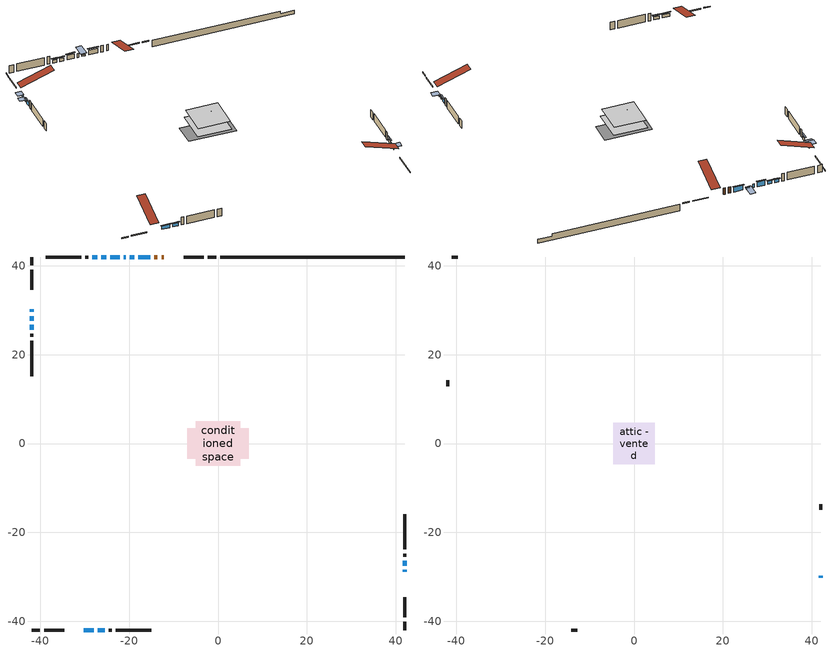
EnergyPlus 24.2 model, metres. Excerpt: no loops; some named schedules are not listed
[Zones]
conditioned space
 floor adiabatic (AdiabaticFloorConstruction): -4.96,-4.96 -4.96,4.96 4.96,4.96 4.96,-4.96 z1.06
 floor foundation (Slab1 construction): -6.93,-3.43 -6.93,3.43 6.93,3.43 6.93,-3.43 z-0.95
 wall outside (RimJoist1 construction): -0.4,41.98 -2.29,41.98 / -41.98,-41.98 -40.09,-41.98 / -41.98,41.98 -41.98,40.09 / 41.98,-41.98 41.98,-40.09 z1.06:1.36
 wall outside (RimJoist2 construction): -3.22,41.98 -7.76,41.98 / -39.16,-41.98 -34.62,-41.98 / -41.98,39.16 -41.98,34.62 / 41.98,-39.16 41.98,-34.62 z1.06:1.36
 wall outside (AdiabaticWallConstruction 1): -12.16,41.98 -12.7,41.98 / -13.62,41.98 -14.34,41.98 z1.06:3.09
 wall outside (AdiabaticWallConstruction): -41.98,30.22 -41.98,29.61 z1.06:1.98; -15.27,41.98 -17.91,41.98 z1.06:2.64; 41.98,-28.84 41.98,-28.41 / -20.78,41.98 -21.21,41.98 z1.06:2.28; -41.98,28.68 -41.98,27.67 / -18.84,41.98 -19.86,41.98 z1.06:1.57; -22.14,41.98 -24.22,41.98 z1.06:2.58; -41.98,26.74 -41.98,25.62 / -30.22,-41.98 -27.98,-41.98 / -27.06,-41.98 -25.53,-41.98 / 41.98,-27.48 41.98,-26.36 / -25.15,41.98 -26.27,41.98 / -27.2,41.98 -28.32,41.98 z1.06:2.08
 wall outside (Wall1 construction): -29.24,41.98 -29.9,41.98 / -24.6,-41.98 -23.94,-41.98 / -41.98,24.69 -41.98,24.03 / 41.98,-25.44 41.98,-24.78 z1.06:3.5
 wall outside (Wall2 construction): -30.83,41.98 -38.79,41.98 / -23.01,-41.98 -15.06,-41.98 / -41.98,23.1 -41.98,15.14 / 41.98,-23.85 41.98,-15.89 z1.06:3.5
 wall foundation (FoundationWall1 construction): 0.53,41.98,-0.95 0.53,41.98,1.06 37.83,41.98,1.06 37.83,41.98,0.21 41.98,41.98,0.21 41.98,41.98,-0.95
 window (WindowConstruction 8): -41.98,30.22 -41.98,29.61 z1.06:1.97
 window (WindowConstruction 7): -15.27,41.98 -17.91,41.98 z1.06:2.64
 window (WindowConstruction 9): 41.98,-28.84 41.98,-28.41 z1.06:2.28
 window (WindowConstruction 10): -41.98,28.68 -41.98,27.67 z1.06:1.57
 window (WindowConstruction 11): -18.84,41.98 -19.86,41.98 z1.06:1.57
 window (WindowConstruction 12): -20.79,41.98 -21.21,41.98 z1.06:2.28
 window (WindowConstruction): -22.14,41.98 -24.22,41.98 z1.06:2.58
 window (WindowConstruction 1): -41.98,26.74 -41.98,25.62 z1.06:2.07
 window (WindowConstruction 2): -30.22,-41.98 -27.98,-41.98 z1.06:2.07
 window (WindowConstruction 3): -27.06,-41.98 -25.53,-41.98 z1.06:2.07
 window (WindowConstruction 4): 41.98,-27.48 41.98,-26.36 z1.06:2.07
 window (WindowConstruction 5): -25.15,41.98 -26.27,41.98 z1.06:2.07
 window (WindowConstruction 6): -27.2,41.98 -28.32,41.98 z1.06:2.07
 door (Door): -12.16,41.98 -12.7,41.98 z1.06:3.09
 door (Door 1): -13.62,41.98 -14.34,41.98 z1.06:3.09
 ceiling adiabatic (AdiabaticFloorConstruction): 4.96,-4.96 4.96,4.96 -4.96,4.96 -4.96,-4.96 z1.06
attic - vented
 floor to conditioned space (Floor1 construction Reversed): -4.67,-4.67 -4.67,4.67 4.67,4.67 4.67,-4.67 z3.5
 floor to conditioned space (Floor2 construction Reversed): -1.67,-1.67 -1.67,1.67 1.67,1.67 1.67,-1.67 z3.5
 wall outside (AdiabaticWallConstruction): 41.98,-30.22 41.98,-29.76 z1.06:1.52
 wall outside (Wall3 construction): -39.72,41.98 -41.05,41.98 / -14.13,-41.98 -12.8,-41.98 / -41.98,14.22 -41.98,12.89 / 41.98,-14.96 41.98,-13.63 z1.06:3.5
 window (WindowConstruction 13): 41.98,-30.22 41.98,-29.76 z1.06:1.52
 roof outside (Roof1 construction): -11.23,41.98,3.5 -11.23,32.32,6.72 -8.69,32.32,6.72 -8.69,41.98,3.5; -31.15,-41.98,3.5 -31.15,-32.32,6.72 -33.7,-32.32,6.72 -33.7,-41.98,3.5; -41.98,31.15,3.5 -32.32,31.15,6.72 -32.32,33.7,6.72 -41.98,33.7,3.5; 41.98,-31.15,3.5 32.32,-31.15,6.72 32.32,-33.7,6.72 41.98,-33.7,3.5
shading: 41.98,-29.16 41.98,-30.83 44.11,-30.83 44.11,-29.16 z2.13; -41.98,29 -41.98,30.83 -43.81,30.83 -43.81,29 z2.58; -18.21,41.98 -14.97,41.98 -14.97,42.28 -18.21,42.28 z2.93; -41.98,27.37 -41.98,28.98 -43.81,28.98 -43.81,27.37 z1.87; -20.16,41.98 -18.54,41.98 -18.54,45.64 -20.16,45.64 z1.87; -24.52,41.98 -21.84,41.98 -21.84,42.28 -24.52,42.28 z2.88; -41.98,25.01 -41.98,27.35 -42.21,27.35 -42.21,25.01 z2.68; -27.69,-41.98 -30.52,-41.98 -30.52,-42.28 -27.69,-42.28 z2.37; -25.23,-41.98 -27.35,-41.98 -27.35,-42.28 -25.23,-42.28 z2.37; 41.98,-25.75 41.98,-28.09 42.21,-28.09 42.21,-25.75 z2.68; -26.57,41.98 -24.85,41.98 -24.85,42.28 -26.57,42.28 z2.37; -28.61,41.98 -26.9,41.98 -26.9,42.28 -28.61,42.28 z2.37
[Building]
Building 1: Terrain=Suburbs
[Site:Location]
Halifax Intl AP_NS: Latitude {deg}=44.88; Longitude {deg}=-63.51; Time Zone {hr}=-4; Elevation {m}=145; Keep Site Location Information=Yes
[Site:GroundTemperature:Shallow]
3.15511, 1.33576, 1.19006, 2.05344, 5.51939, 8.9692, 11.96, 13.8546, 14.0156, 12.4746, 9.56009, 6.2161
[Site:WaterMainsTemperature]
Calculation Method=Schedule; Temperature Schedule=mains temperature schedule
[Material] Roughness=Rough; Thermal Absorptance=0.9
Name | Thickness {m} | Conductivity {W/m-K} | Density {kg/m3} | Specific Heat {J/kg-K} | Solar Absorptance | Visible Absorptance
asphalt or fiberglass shingles | 0.00635 | 0.162714 | 1121.4 | 1465.45 | 0.4 | 0.4
ceiling loosefill ins | 0.0846667 | 0.0480833 | 16.02 | 1046.75 | 0.7 | 0.7
ceiling loosefill ins 1 | 0.169333 | 0.0480833 | 16.02 | 1046.75 | 0.7 | 0.7
ceiling stud and cavity | 0.1397 | 1.16667 | 65.682 | 1177.47 | 0.7 | 0.7
ceiling stud and cavity 1 | 0.1397 | 0.450772 | 65.682 | 1177.47 | 0.7 | 0.7
concrete 4.0 in. | 0.1016 | 1.803125 | 2242.8 | 837.4 | 0.7 | 0.7
concrete 8.0 in. | 0.2032 | 1.803125 | 2242.8 | 837.4 | 0.7 | 0.7
door material | 0.04445 | 0.053851 | 512.64 | 1214.23 | 0.7 | 0.7
door material 1 | 0.04445 | 0.20624 | 512.64 | 1214.23 | 0.7 | 0.7
exterior vertical ins | 0.00251973 | 0.029427 | 32.04 | 1214.23 | 0.7 | 0.7
floor covering | 0.0127 | 0.0433444 | 54.468 | 1339.84 | 0.6 | 0.6
floor rigid ins; wall rigid ins 1 | 0.512978 | 0.029427 | 32.04 | 1214.23 | 0.7 | 0.7
floor stud and cavity | 0.1397 | 1.75129 | 37.0049 | 1207.88 | 0.7 | 0.7
furniture material conditioned space 1 | 0.1524 | 0.115458 | 640.8 | 1214.23 | 0.6 | 0.6
gypsum board | 0.0127 | 0.160291 | 801 | 837.4 | 0.6 | 0.6
gypsum board 1 | 0.0127 | 0.160291 | 801 | 837.4 | 0.7 | 0.7
osb sheathing 0.5 in. | 0.0127 | 0.115458 | 512.64 | 1214.23 | 0.7 | 0.7
osb sheathing 0.75 in. | 0.01905 | 0.115458 | 512.64 | 1214.23 | 0.7 | 0.7
osb sheathing 2.0 in. | 0.0508 | 0.115458 | 512.64 | 1214.23 | 0.7 | 0.7
rim joist rigid ins; wall rigid ins | 0.051816 | 0.029427 | 32.04 | 1214.23 | 0.7 | 0.7
rim joist stud and cavity | 0.0508 | 0.0934928 | 125.044 | 1163.47 | 0.6 | 0.6
rim joist stud and cavity 1 | 0.0508 | 0.141021 | 125.044 | 1163.47 | 0.6 | 0.6
wall stud and cavity | 0.1397 | 0.119486 | 139.0536 | 1170.24 | 0.7 | 0.7
wall stud and cavity 1 | 0.1397 | 0.33197 | 139.0536 | 1170.24 | 0.7 | 0.7
wall stud and cavity 2 | 0.0889 | 6.1454 | 50.32683 | 1063.81 | 0.6 | 0.6
wall stud and cavity 3 | 0.0889 | 0.380278 | 52.3479 | 1209.89 | 0.7 | 0.7
wall stud and cavity 4 | 0.0889 | 0.391764 | 83.0341 | 1211.67 | 0.7 | 0.7
wood siding | 0.0254 | 0.102417 | 544.68 | 1172.36 | 0.4 | 0.4
wood siding 1 | 0.00254 | 0.102417 | 544.68 | 1172.36 | 0.4 | 0.4
wood siding 2; wood siding 3; wood siding 4 | 0.0254 | 0.102417 | 544.68 | 1172.36 | 0.7 | 0.7
[WindowMaterial:SimpleGlazingSystem]
Name | U-Factor {W/m2-K} | Solar Heat Gain Coefficient
WindowMaterial | 2.890102 | 0.69
WindowMaterial 1 | 2.77995 | 0.54
WindowMaterial 2 | 2.78449 | 0.57
WindowMaterial 3 | 3.2041 | 0.64
WindowMaterial 4 | 2.7913 | 0.7
WindowMaterial 5 | 3.0383 | 0.46
WindowMaterial 6 | 5.29076 | 0.67
WindowMaterial 7 | 4.88251 | 0.59
[Construction]
AdiabaticFloorConstruction: floor stud and cavity, floor rigid ins, osb sheathing 0.75 in., floor covering
AdiabaticWallConstruction: wood siding 3, wall rigid ins 1, wall stud and cavity 3, gypsum board
AdiabaticWallConstruction 1: wood siding 4, wall rigid ins 1, wall stud and cavity 3, gypsum board
Door: door material
Door 1: door material 1
Floor1 construction Reversed: gypsum board, ceiling stud and cavity, ceiling loosefill ins
Floor2 construction Reversed: gypsum board, ceiling stud and cavity 1, ceiling loosefill ins 1
FoundationWall1 construction: concrete 8.0 in., gypsum board 1
furniture construction conditioned space 1: furniture material conditioned space 1
PartitionWallConstruction: gypsum board, wall stud and cavity 4, gypsum board
RimJoist1 construction: wood siding 2, osb sheathing 2.0 in., rim joist stud and cavity
RimJoist2 construction: wood siding 2, rim joist rigid ins, osb sheathing 2.0 in., rim joist stud and cavity 1
Roof1 construction: asphalt or fiberglass shingles
Slab1 construction: concrete 4.0 in.
Wall1 construction: wood siding, osb sheathing 0.5 in., wall stud and cavity, gypsum board
Wall2 construction: wood siding, wall rigid ins, osb sheathing 0.5 in., wall stud and cavity 1, gypsum board
Wall3 construction: wood siding 1, wall stud and cavity 2
WindowConstruction: WindowMaterial
WindowConstruction 1; WindowConstruction 2; WindowConstruction 4; WindowConstruction 5: WindowMaterial 1
WindowConstruction 10; WindowConstruction 11; WindowConstruction 12; WindowConstruction 9: WindowMaterial 6
WindowConstruction 13: WindowMaterial 7
WindowConstruction 3: WindowMaterial 2
WindowConstruction 6: WindowMaterial 3
WindowConstruction 7: WindowMaterial 4
WindowConstruction 8: WindowMaterial 5
[Zone] Multiplier=1; Part of Total Floor Area=Yes
Name | Volume {m3}
attic - vented | 51.3586
conditioned space | 446.3
[Space]
Name | Zone | Volume {m3}
attic - vented 1 | attic - vented | 51.3586
conditioned space 1 | conditioned space | 446.3
[ZoneInfiltration:EffectiveLeakageArea]
infil attic - vented 1: Zone or Space=attic - vented 1; Schedule=Always On Discrete; Effective Air Leakage Area {cm2}=3520.84; Stack Coefficient=0.000393581; Wind Coefficient=1.34041e-05
[ZoneMixing]
whole house fan mix: Zone or Space=attic - vented; Schedule=Always On Continuous; Design Flow Rate Calculation Method=Flow/Zone; Design Flow Rate {m3/s}=0; Source Zone or Space=conditioned space
[SurfaceProperty:ExposedFoundationPerimeter]
Slab1: Exposed Perimeter Calculation Method=TotalExposedPerimeter; Total Exposed Perimeter {m}=41.453
[InternalMass] Zone or ZoneList=conditioned space; Space or SpaceList=conditioned space 1
Name | Construction | Surface Area {m2}
furniture mass conditioned space 1 | furniture construction conditioned space 1 | 77.3639
partition wall mass | PartitionWallConstruction | 193.41
[Lights]
interior lighting: Zone or ZoneList or Space or SpaceList=conditioned space 1; Schedule=interior lighting schedule; Design Level Calculation Method=LightingLevel; Lighting Level {W}=343.2; Return Air Fraction=0; Fraction Radiant=0.6; Fraction Visible=0.2; Fraction Replaceable=1
[People]
occupants: Zone or ZoneList or Space or SpaceList=conditioned space 1; Number of People Schedule=occupants schedule; Number of People Calculation Method=People; Number of People=3; Fraction Radiant=0.314171; Sensible Heat Fraction=0.56303; Activity Level Schedule=occupants activity schedule; Carbon Dioxide Generation Rate {m3/s-W}=0; Enable ASHRAE 55 Comfort Warnings=No; Mean Radiant Temperature Calculation Type=EnclosureAveraged
[ElectricEquipment] Zone or ZoneList or Space or SpaceList=conditioned space 1; Design Level Calculation Method=EquipmentLevel
Name | Schedule | Design Level {W} | Fraction Latent | Fraction Radiant | Fraction Lost
clothes dryer | clothes dryer schedule | 140.772 | 0.015 | 0.081 | 0.85
clothes washer | clothes washer schedule | 32.1985 | 0.03 | 0.162 | 0.7
cooking range | cooking range schedule | 215.147 | 0.08 | 0.432 | 0.2
dishwasher | dishwasher schedule | 66.8632 | 0.3 | 0.18 | 0.4
fridge | fridge schedule | 72.9452 | 0 | 0.6 | 0
mech vent house fan | mech vent house fan schedule | 0 | 0 | 0 | 1
mech vent house fan cfis | mech vent house fan cfis schedule | 0 | 0 | 0 | 0
misc plug loads | misc plug loads schedule | 494.7 | 0.045 | 0.513 | 0.1
whole house fan | Always On Discrete | 0 | 0 | 0 | 1
[OtherEquipment] Zone or ZoneList or Space or SpaceList=conditioned space 1; Design Level Calculation Method=EquipmentLevel
Name | Fuel Type | Schedule | Design Level {W} | Fraction Latent | Fraction Radiant | Fraction Lost
clothes dryer 1 | Electricity | clothes dryer schedule | 0 | 0.015 | 0.081 | 0.85
cooking range 1 | Electricity | cooking range schedule | 0 | 0.08 | 0.432 | 0.2
general water use latent | None | general water use schedule | 62.594 | 1 | 0 | 0
general water use sensible | None | general water use schedule | -61.6891 | 0 | 0.6 | 0
mech vent house fan latent load | None | Always On Discrete | 0 | 1 | 0 | 0
mech vent house fan sensible load | None | Always On Discrete | 0 | 0 | 0 | 0
water heater energy adjustment1 | Electricity | Always On Discrete | 0.01 | 0 | 0 | 1
[ZoneInfiltration:DesignFlowRate] Zone or ZoneList or Space or SpaceList=conditioned space 1; Schedule=Always On Discrete; Design Flow Rate Calculation Method=Flow/Zone; Design Flow Rate {m3/s}=0
infil flow; natural vent flow; whole house fan flow
[Foundation:Kiva]
Foundation Kiva 1: Initial Indoor Air Temperature {C}=18; Wall Height Above Grade {m}=1.06; Wall Depth Below Slab {m}=0.2032; Custom Block Material Name 1=exterior vertical ins; Custom Block Depth 1 {m}=2.01; Custom Block X Position 1 {m}=0.2159; Custom Block Z Position 1 {m}=0
[Foundation:Kiva:Settings]
Soil Conductivity {W/m-K}=0.849921; Soil Density {kg/m3}=1842.3; Soil Specific Heat {J/kg-K}=418.7; Ground Solar Absorptivity=0.9; Ground Thermal Absorptivity=0.9; Ground Surface Roughness {m}=0.03; Far-Field Width {m}=40; Deep-Ground Boundary Condition=ZeroFlux; Deep-Ground Depth {m}=40; Minimum Cell Dimension {m}=0.2; Maximum Cell Growth Coefficient=3; Simulation Timestep=Timestep
[Exterior:Lights]
exterior lighting: Schedule=exterior lighting schedule; Design Level {W}=75.6
[Schedule:Constant]
Name | Hourly Value
Always On Continuous; mech vent house fan schedule; mech vent house fan cfis schedule; Always On Discrete | 1
occupants activity schedule | 117.228
fridge schedule | 0
[Schedule:Week:Daily]
interior lighting schedule Week Rule - Jan1-Jan27: interior lighting schedule day, interior lighting schedule day, interior lighting schedule day, interior lighting schedule day, interior lighting schedule day, interior lighting schedule day, interior lighting schedule day, interior lighting schedule default day, interior lighting schedule default day, interior lighting schedule default day, interior lighting schedule default day, interior lighting schedule default day
interior lighting schedule Week Rule - Jan28-Feb3: interior lighting schedule day, interior lighting schedule day, interior lighting schedule day, interior lighting schedule day, interior lighting schedule day 1, interior lighting schedule day 1, interior lighting schedule day 1, interior lighting schedule default day, interior lighting schedule default day, interior lighting schedule default day, interior lighting schedule default day, interior lighting schedule default day
interior lighting schedule Week Rule - Feb4-Feb24: interior lighting schedule day 1, interior lighting schedule day 1, interior lighting schedule day 1, interior lighting schedule day 1, interior lighting schedule day 1, interior lighting schedule day 1, interior lighting schedule day 1, interior lighting schedule default day, interior lighting schedule default day, interior lighting schedule default day, interior lighting schedule default day, interior lighting schedule default day
interior lighting schedule Week Rule - Feb25-Mar3: interior lighting schedule day 1, interior lighting schedule day 1, interior lighting schedule day 1, interior lighting schedule day 1, interior lighting schedule day 2, interior lighting schedule day 2, interior lighting schedule day 2, interior lighting schedule default day, interior lighting schedule default day, interior lighting schedule default day, interior lighting schedule default day, interior lighting schedule default day
interior lighting schedule Week Rule - Mar4-Mar31: interior lighting schedule day 2, interior lighting schedule day 2, interior lighting schedule day 2, interior lighting schedule day 2, interior lighting schedule day 2, interior lighting schedule day 2, interior lighting schedule day 2, interior lighting schedule default day, interior lighting schedule default day, interior lighting schedule default day, interior lighting schedule default day, interior lighting schedule default day
interior lighting schedule Week Rule - Apr1-Apr28: interior lighting schedule day 3, interior lighting schedule day 3, interior lighting schedule day 3, interior lighting schedule day 3, interior lighting schedule day 3, interior lighting schedule day 3, interior lighting schedule day 3, interior lighting schedule default day, interior lighting schedule default day, interior lighting schedule default day, interior lighting schedule default day, interior lighting schedule default day
interior lighting schedule Week Rule - Apr29-May5: interior lighting schedule day 3, interior lighting schedule day 3, interior lighting schedule day 4, interior lighting schedule day 4, interior lighting schedule day 4, interior lighting schedule day 4, interior lighting schedule day 4, interior lighting schedule default day, interior lighting schedule default day, interior lighting schedule default day, interior lighting schedule default day, interior lighting schedule default day
interior lighting schedule Week Rule - May6-May26: interior lighting schedule day 4, interior lighting schedule day 4, interior lighting schedule day 4, interior lighting schedule day 4, interior lighting schedule day 4, interior lighting schedule day 4, interior lighting schedule day 4, interior lighting schedule default day, interior lighting schedule default day, interior lighting schedule default day, interior lighting schedule default day, interior lighting schedule default day
interior lighting schedule Week Rule - May27-Jun2: interior lighting schedule day 4, interior lighting schedule day 4, interior lighting schedule day 4, interior lighting schedule day 4, interior lighting schedule day 4, interior lighting schedule day 5, interior lighting schedule day 5, interior lighting schedule default day, interior lighting schedule default day, interior lighting schedule default day, interior lighting schedule default day, interior lighting schedule default day
interior lighting schedule Week Rule - Jun3-Jun30: interior lighting schedule day 5, interior lighting schedule day 5, interior lighting schedule day 5, interior lighting schedule day 5, interior lighting schedule day 5, interior lighting schedule day 5, interior lighting schedule day 5, interior lighting schedule default day, interior lighting schedule default day, interior lighting schedule default day, interior lighting schedule default day, interior lighting schedule default day
interior lighting schedule Week Rule - Jul1-Jul28: interior lighting schedule day 6, interior lighting schedule day 6, interior lighting schedule day 6, interior lighting schedule day 6, interior lighting schedule day 6, interior lighting schedule day 6, interior lighting schedule day 6, interior lighting schedule default day, interior lighting schedule default day, interior lighting schedule default day, interior lighting schedule default day, interior lighting schedule default day
interior lighting schedule Week Rule - Jul29-Aug4: interior lighting schedule day 6, interior lighting schedule day 6, interior lighting schedule day 6, interior lighting schedule day 7, interior lighting schedule day 7, interior lighting schedule day 7, interior lighting schedule day 7, interior lighting schedule default day, interior lighting schedule default day, interior lighting schedule default day, interior lighting schedule default day, interior lighting schedule default day
interior lighting schedule Week Rule - Aug5-Aug25: interior lighting schedule day 7, interior lighting schedule day 7, interior lighting schedule day 7, interior lighting schedule day 7, interior lighting schedule day 7, interior lighting schedule day 7, interior lighting schedule day 7, interior lighting schedule default day, interior lighting schedule default day, interior lighting schedule default day, interior lighting schedule default day, interior lighting schedule default day
interior lighting schedule Week Rule - Aug26-Sep1: interior lighting schedule day 7, interior lighting schedule day 7, interior lighting schedule day 7, interior lighting schedule day 7, interior lighting schedule day 7, interior lighting schedule day 7, interior lighting schedule day 8, interior lighting schedule default day, interior lighting schedule default day, interior lighting schedule default day, interior lighting schedule default day, interior lighting schedule default day
interior lighting schedule Week Rule - Sep2-Sep29: interior lighting schedule day 8, interior lighting schedule day 8, interior lighting schedule day 8, interior lighting schedule day 8, interior lighting schedule day 8, interior lighting schedule day 8, interior lighting schedule day 8, interior lighting schedule default day, interior lighting schedule default day, interior lighting schedule default day, interior lighting schedule default day, interior lighting schedule default day
interior lighting schedule Week Rule - Sep30-Oct6: interior lighting schedule day 8, interior lighting schedule day 9, interior lighting schedule day 9, interior lighting schedule day 9, interior lighting schedule day 9, interior lighting schedule day 9, interior lighting schedule day 9, interior lighting schedule default day, interior lighting schedule default day, interior lighting schedule default day, interior lighting schedule default day, interior lighting schedule default day
interior lighting schedule Week Rule - Oct7-Oct27: interior lighting schedule day 9, interior lighting schedule day 9, interior lighting schedule day 9, interior lighting schedule day 9, interior lighting schedule day 9, interior lighting schedule day 9, interior lighting schedule day 9, interior lighting schedule default day, interior lighting schedule default day, interior lighting schedule default day, interior lighting schedule default day, interior lighting schedule default day
interior lighting schedule Week Rule - Oct28-Nov3: interior lighting schedule day 9, interior lighting schedule day 9, interior lighting schedule day 9, interior lighting schedule day 9, interior lighting schedule day 10, interior lighting schedule day 10, interior lighting schedule day 10, interior lighting schedule default day, interior lighting schedule default day, interior lighting schedule default day, interior lighting schedule default day, interior lighting schedule default day
interior lighting schedule Week Rule - Nov4-Nov24: interior lighting schedule day 10, interior lighting schedule day 10, interior lighting schedule day 10, interior lighting schedule day 10, interior lighting schedule day 10, interior lighting schedule day 10, interior lighting schedule day 10, interior lighting schedule default day, interior lighting schedule default day, interior lighting schedule default day, interior lighting schedule default day, interior lighting schedule default day
interior lighting schedule Week Rule - Nov25-Dec1: interior lighting schedule day 10, interior lighting schedule day 10, interior lighting schedule day 10, interior lighting schedule day 10, interior lighting schedule day 10, interior lighting schedule day 10, interior lighting schedule day 11, interior lighting schedule default day, interior lighting schedule default day, interior lighting schedule default day, interior lighting schedule default day, interior lighting schedule default day
interior lighting schedule Week Rule - Dec2-Dec31: interior lighting schedule day 11, interior lighting schedule day 11, interior lighting schedule day 11, interior lighting schedule day 11, interior lighting schedule day 11, interior lighting schedule day 11, interior lighting schedule day 11, interior lighting schedule default day, interior lighting schedule default day, interior lighting schedule default day, interior lighting schedule default day, interior lighting schedule default day
occupants schedule Week Rule - Jan1-Dec31: occupants schedule day, occupants schedule day, occupants schedule day, occupants schedule day, occupants schedule day, occupants schedule day, occupants schedule day, occupants schedule default day, occupants schedule default day, occupants schedule default day, occupants schedule default day, occupants schedule default day
clothes dryer schedule Week Rule - Jan1-Dec31: clothes dryer schedule day, clothes dryer schedule day, clothes dryer schedule day, clothes dryer schedule day, clothes dryer schedule day, clothes dryer schedule day, clothes dryer schedule day, clothes dryer schedule default day, clothes dryer schedule default day, clothes dryer schedule default day, clothes dryer schedule default day, clothes dryer schedule default day
clothes washer schedule Week Rule - Jan1-Dec31: clothes washer schedule day, clothes washer schedule day, clothes washer schedule day, clothes washer schedule day, clothes washer schedule day, clothes washer schedule day, clothes washer schedule day, clothes washer schedule default day, clothes washer schedule default day, clothes washer schedule default day, clothes washer schedule default day, clothes washer schedule default day
cooking range schedule Week Rule - Jan1-Dec31: cooking range schedule day, cooking range schedule day, cooking range schedule day, cooking range schedule day, cooking range schedule day, cooking range schedule day, cooking range schedule day, cooking range schedule default day, cooking range schedule default day, cooking range schedule default day, cooking range schedule default day, cooking range schedule default day
dishwasher schedule Week Rule - Jan1-Dec31: dishwasher schedule day, dishwasher schedule day, dishwasher schedule day, dishwasher schedule day, dishwasher schedule day, dishwasher schedule day, dishwasher schedule day, dishwasher schedule default day, dishwasher schedule default day, dishwasher schedule default day, dishwasher schedule default day, dishwasher schedule default day
misc plug loads schedule Week Rule - Jan1-Dec31: misc plug loads schedule day, misc plug loads schedule day, misc plug loads schedule day, misc plug loads schedule day, misc plug loads schedule day, misc plug loads schedule day, misc plug loads schedule day, misc plug loads schedule default day, misc plug loads schedule default day, misc plug loads schedule default day, misc plug loads schedule default day, misc plug loads schedule default day
general water use schedule Week Rule - Jan1-Dec31: general water use schedule day, general water use schedule day, general water use schedule day, general water use schedule day, general water use schedule day, general water use schedule day, general water use schedule day, general water use schedule default day, general water use schedule default day, general water use schedule default day, general water use schedule default day, general water use schedule default day
exterior lighting schedule Week Rule - Jan1-Jan27: exterior lighting schedule day, exterior lighting schedule day, exterior lighting schedule day, exterior lighting schedule day, exterior lighting schedule day, exterior lighting schedule day, exterior lighting schedule day, exterior lighting schedule default day, exterior lighting schedule default day, exterior lighting schedule default day, exterior lighting schedule default day, exterior lighting schedule default day
exterior lighting schedule Week Rule - Jan28-Feb3: exterior lighting schedule day, exterior lighting schedule day, exterior lighting schedule day, exterior lighting schedule day, exterior lighting schedule day 1, exterior lighting schedule day 1, exterior lighting schedule day 1, exterior lighting schedule default day, exterior lighting schedule default day, exterior lighting schedule default day, exterior lighting schedule default day, exterior lighting schedule default day
exterior lighting schedule Week Rule - Feb4-Feb24: exterior lighting schedule day 1, exterior lighting schedule day 1, exterior lighting schedule day 1, exterior lighting schedule day 1, exterior lighting schedule day 1, exterior lighting schedule day 1, exterior lighting schedule day 1, exterior lighting schedule default day, exterior lighting schedule default day, exterior lighting schedule default day, exterior lighting schedule default day, exterior lighting schedule default day
exterior lighting schedule Week Rule - Feb25-Mar3: exterior lighting schedule day 1, exterior lighting schedule day 1, exterior lighting schedule day 1, exterior lighting schedule day 1, exterior lighting schedule day 2, exterior lighting schedule day 2, exterior lighting schedule day 2, exterior lighting schedule default day, exterior lighting schedule default day, exterior lighting schedule default day, exterior lighting schedule default day, exterior lighting schedule default day
exterior lighting schedule Week Rule - Mar4-Mar31: exterior lighting schedule day 2, exterior lighting schedule day 2, exterior lighting schedule day 2, exterior lighting schedule day 2, exterior lighting schedule day 2, exterior lighting schedule day 2, exterior lighting schedule day 2, exterior lighting schedule default day, exterior lighting schedule default day, exterior lighting schedule default day, exterior lighting schedule default day, exterior lighting schedule default day
exterior lighting schedule Week Rule - Apr1-Apr28: exterior lighting schedule day 3, exterior lighting schedule day 3, exterior lighting schedule day 3, exterior lighting schedule day 3, exterior lighting schedule day 3, exterior lighting schedule day 3, exterior lighting schedule day 3, exterior lighting schedule default day, exterior lighting schedule default day, exterior lighting schedule default day, exterior lighting schedule default day, exterior lighting schedule default day
exterior lighting schedule Week Rule - Apr29-May5: exterior lighting schedule day 3, exterior lighting schedule day 3, exterior lighting schedule day 4, exterior lighting schedule day 4, exterior lighting schedule day 4, exterior lighting schedule day 4, exterior lighting schedule day 4, exterior lighting schedule default day, exterior lighting schedule default day, exterior lighting schedule default day, exterior lighting schedule default day, exterior lighting schedule default day
exterior lighting schedule Week Rule - May6-May26: exterior lighting schedule day 4, exterior lighting schedule day 4, exterior lighting schedule day 4, exterior lighting schedule day 4, exterior lighting schedule day 4, exterior lighting schedule day 4, exterior lighting schedule day 4, exterior lighting schedule default day, exterior lighting schedule default day, exterior lighting schedule default day, exterior lighting schedule default day, exterior lighting schedule default day
exterior lighting schedule Week Rule - May27-Jun2: exterior lighting schedule day 4, exterior lighting schedule day 4, exterior lighting schedule day 4, exterior lighting schedule day 4, exterior lighting schedule day 4, exterior lighting schedule day 5, exterior lighting schedule day 5, exterior lighting schedule default day, exterior lighting schedule default day, exterior lighting schedule default day, exterior lighting schedule default day, exterior lighting schedule default day
exterior lighting schedule Week Rule - Jun3-Jun30: exterior lighting schedule day 5, exterior lighting schedule day 5, exterior lighting schedule day 5, exterior lighting schedule day 5, exterior lighting schedule day 5, exterior lighting schedule day 5, exterior lighting schedule day 5, exterior lighting schedule default day, exterior lighting schedule default day, exterior lighting schedule default day, exterior lighting schedule default day, exterior lighting schedule default day
exterior lighting schedule Week Rule - Jul1-Jul28: exterior lighting schedule day 6, exterior lighting schedule day 6, exterior lighting schedule day 6, exterior lighting schedule day 6, exterior lighting schedule day 6, exterior lighting schedule day 6, exterior lighting schedule day 6, exterior lighting schedule default day, exterior lighting schedule default day, exterior lighting schedule default day, exterior lighting schedule default day, exterior lighting schedule default day
exterior lighting schedule Week Rule - Jul29-Aug4: exterior lighting schedule day 6, exterior lighting schedule day 6, exterior lighting schedule day 6, exterior lighting schedule day 7, exterior lighting schedule day 7, exterior lighting schedule day 7, exterior lighting schedule day 7, exterior lighting schedule default day, exterior lighting schedule default day, exterior lighting schedule default day, exterior lighting schedule default day, exterior lighting schedule default day
exterior lighting schedule Week Rule - Aug5-Aug25: exterior lighting schedule day 7, exterior lighting schedule day 7, exterior lighting schedule day 7, exterior lighting schedule day 7, exterior lighting schedule day 7, exterior lighting schedule day 7, exterior lighting schedule day 7, exterior lighting schedule default day, exterior lighting schedule default day, exterior lighting schedule default day, exterior lighting schedule default day, exterior lighting schedule default day
exterior lighting schedule Week Rule - Aug26-Sep1: exterior lighting schedule day 7, exterior lighting schedule day 7, exterior lighting schedule day 7, exterior lighting schedule day 7, exterior lighting schedule day 7, exterior lighting schedule day 7, exterior lighting schedule day 8, exterior lighting schedule default day, exterior lighting schedule default day, exterior lighting schedule default day, exterior lighting schedule default day, exterior lighting schedule default day
exterior lighting schedule Week Rule - Sep2-Sep29: exterior lighting schedule day 8, exterior lighting schedule day 8, exterior lighting schedule day 8, exterior lighting schedule day 8, exterior lighting schedule day 8, exterior lighting schedule day 8, exterior lighting schedule day 8, exterior lighting schedule default day, exterior lighting schedule default day, exterior lighting schedule default day, exterior lighting schedule default day, exterior lighting schedule default day
exterior lighting schedule Week Rule - Sep30-Oct6: exterior lighting schedule day 8, exterior lighting schedule day 9, exterior lighting schedule day 9, exterior lighting schedule day 9, exterior lighting schedule day 9, exterior lighting schedule day 9, exterior lighting schedule day 9, exterior lighting schedule default day, exterior lighting schedule default day, exterior lighting schedule default day, exterior lighting schedule default day, exterior lighting schedule default day
exterior lighting schedule Week Rule - Oct7-Oct27: exterior lighting schedule day 9, exterior lighting schedule day 9, exterior lighting schedule day 9, exterior lighting schedule day 9, exterior lighting schedule day 9, exterior lighting schedule day 9, exterior lighting schedule day 9, exterior lighting schedule default day, exterior lighting schedule default day, exterior lighting schedule default day, exterior lighting schedule default day, exterior lighting schedule default day
[Schedule:Year]
interior lighting schedule: interior lighting schedule Week Rule - Jan1-Jan27, 1, 1, 1, 27, interior lighting schedule Week Rule - Jan28-Feb3, 1, 28, 2, 3, interior lighting schedule Week Rule - Feb4-Feb24, 2, 4, 2, 24, interior lighting schedule Week Rule - Feb25-Mar3, 2, 25, 3, 3, interior lighting schedule Week Rule - Mar4-Mar31, 3, 4, 3, 31, interior lighting schedule Week Rule - Apr1-Apr28, 4, 1, 4, 28, interior lighting schedule Week Rule - Apr29-May5, 4, 29, 5, 5, interior lighting schedule Week Rule - May6-May26, 5, 6, 5, 26, interior lighting schedule Week Rule - May27-Jun2, 5, 27, 6, 2, interior lighting schedule Week Rule - Jun3-Jun30, 6, 3, 6, 30, interior lighting schedule Week Rule - Jul1-Jul28, 7, 1, 7, 28, interior lighting schedule Week Rule - Jul29-Aug4, 7, 29, 8, 4, interior lighting schedule Week Rule - Aug5-Aug25, 8, 5, 8, 25, interior lighting schedule Week Rule - Aug26-Sep1, 8, 26, 9, 1, interior lighting schedule Week Rule - Sep2-Sep29, 9, 2, 9, 29, interior lighting schedule Week Rule - Sep30-Oct6, 9, 30, 10, 6, interior lighting schedule Week Rule - Oct7-Oct27, 10, 7, 10, 27, interior lighting schedule Week Rule - Oct28-Nov3, 10, 28, 11, 3, interior lighting schedule Week Rule - Nov4-Nov24, 11, 4, 11, 24, interior lighting schedule Week Rule - Nov25-Dec1, 11, 25, 12, 1, interior lighting schedule Week Rule - Dec2-Dec31, 12, 2, 12, 31
occupants schedule: occupants schedule Week Rule - Jan1-Dec31, 1, 1, 12, 31
clothes dryer schedule: clothes dryer schedule Week Rule - Jan1-Dec31, 1, 1, 12, 31
clothes washer schedule: clothes washer schedule Week Rule - Jan1-Dec31, 1, 1, 12, 31
cooking range schedule: cooking range schedule Week Rule - Jan1-Dec31, 1, 1, 12, 31
dishwasher schedule: dishwasher schedule Week Rule - Jan1-Dec31, 1, 1, 12, 31
misc plug loads schedule: misc plug loads schedule Week Rule - Jan1-Dec31, 1, 1, 12, 31
general water use schedule: general water use schedule Week Rule - Jan1-Dec31, 1, 1, 12, 31
exterior lighting schedule: exterior lighting schedule Week Rule - Jan1-Jan27, 1, 1, 1, 27, exterior lighting schedule Week Rule - Jan28-Feb3, 1, 28, 2, 3, exterior lighting schedule Week Rule - Feb4-Feb24, 2, 4, 2, 24, exterior lighting schedule Week Rule - Feb25-Mar3, 2, 25, 3, 3, exterior lighting schedule Week Rule - Mar4-Mar31, 3, 4, 3, 31, exterior lighting schedule Week Rule - Apr1-Apr28, 4, 1, 4, 28, exterior lighting schedule Week Rule - Apr29-May5, 4, 29, 5, 5, exterior lighting schedule Week Rule - May6-May26, 5, 6, 5, 26, exterior lighting schedule Week Rule - May27-Jun2, 5, 27, 6, 2, exterior lighting schedule Week Rule - Jun3-Jun30, 6, 3, 6, 30, exterior lighting schedule Week Rule - Jul1-Jul28, 7, 1, 7, 28, exterior lighting schedule Week Rule - Jul29-Aug4, 7, 29, 8, 4, exterior lighting schedule Week Rule - Aug5-Aug25, 8, 5, 8, 25, exterior lighting schedule Week Rule - Aug26-Sep1, 8, 26, 9, 1, exterior lighting schedule Week Rule - Sep2-Sep29, 9, 2, 9, 29, exterior lighting schedule Week Rule - Sep30-Oct6, 9, 30, 10, 6, exterior lighting schedule Week Rule - Oct7-Oct27, 10, 7, 10, 27, exterior lighting schedule Week Rule - Oct28-Nov3, 10, 28, 11, 3, exterior lighting schedule Week Rule - Nov4-Nov24, 11, 4, 11, 24, exterior lighting schedule Week Rule - Nov25-Dec1, 11, 25, 12, 1, exterior lighting schedule Week Rule - Dec2-Dec31, 12, 2, 12, 31
[Schedule:Compact]
mains temperature schedule: Through: 01/01, For: AllDays, Until: 24:00, 7.41, Through: 01/02, For: AllDays, Until: 24:00, 7.34833, Through: 01/03, For: AllDays, Until: 24:00, 7.28778, Through: 01/04, For: AllDays, Until: 24:00, 7.22889, Through: 01/05, For: AllDays, Until: 24:00, 7.17056, Through: 01/06, For: AllDays, Until: 24:00, 7.11333, Through: 01/07, For: AllDays, Until: 24:00, 7.05722, Through: 01/08, For: AllDays, Until: 24:00, 7.00167, Through: 01/09, For: AllDays, Until: 24:00, 6.94778, Through: 01/10, For: AllDays, Until: 24:00, 6.895, Through: 01/11, For: AllDays, Until: 24:00, 6.84333, Through: 01/12, For: AllDays, Until: 24:00, 6.79278, Through: 01/13, For: AllDays, Until: 24:00, 6.74389, Through: 01/14, For: AllDays, Until: 24:00, 6.69556, Through: 01/15, For: AllDays, Until: 24:00, 6.64889, Through: 01/16, For: AllDays, Until: 24:00, 6.60278, Through: 01/17, For: AllDays, Until: 24:00, 6.55833, Through: 01/18, For: AllDays, Until: 24:00, 6.515, Through: 01/19, For: AllDays, Until: 24:00, 6.47333, Through: 01/20, For: AllDays, Until: 24:00, 6.43278, Through: 01/21, For: AllDays, Until: 24:00, 6.39333, Through: 01/22, For: AllDays, Until: 24:00, 6.355, Through: 01/23, For: AllDays, Until: 24:00, 6.31833, Through: 01/24, For: AllDays, Until: 24:00, 6.28278, Through: 01/25, For: AllDays, Until: 24:00, 6.24889, Through: 01/26, For: AllDays, Until: 24:00, 6.21611, Through: 01/27, For: AllDays, Until: 24:00, 6.18444, Through: 01/28, For: AllDays, Until: 24:00, 6.15444, Through: 01/29, For: AllDays, Until: 24:00, 6.12556, Through: 01/30, For: AllDays, Until: 24:00, 6.09833, Through: 01/31, For: AllDays, Until: 24:00, 6.07222, Through: 02/01, For: AllDays, Until: 24:00, 6.04778, Through: 02/02, For: AllDays, Until: 24:00, 6.02444, Through: 02/03, For: AllDays, Until: 24:00, 6.00278, Through: 02/04, For: AllDays, Until: 24:00, 5.98222, Through: 02/05, For: AllDays, Until: 24:00, 5.96333, Through: 02/06, For: AllDays, Until: 24:00, 5.94556, Through: 02/07, For: AllDays, Until: 24:00, 5.92944, Through: 02/08, For: AllDays, Until: 24:00, 5.915, Through: 02/09, For: AllDays, Until: 24:00, 5.90167, Through: 02/10, For: AllDays, Until: 24:00, 5.89, Through: 02/11, For: AllDays, Until: 24:00, 5.87944, Through: 02/12, For: AllDays, Until: 24:00, 5.87056, Through: 02/13, For: AllDays, Until: 24:00, 5.86333, Through: 02/14, For: AllDays, Until: 24:00, 5.85722, Through: 02/15, For: AllDays, Until: 24:00, 5.85278, Through: 02/16, For: AllDays, Until: 24:00, 5.84944, Through: 02/17, For: AllDays, Until: 24:00, 5.84833, Through: 02/18, For: AllDays, Until: 24:00, 5.84778, Through: 02/19, For: AllDays, Until: 24:00, 5.84944, Through: 02/20, For: AllDays, Until: 24:00, 5.85167, Through: 02/21, For: AllDays, Until: 24:00, 5.85611, Through: 02/22, For: AllDays, Until: 24:00, 5.86167, Through: 02/23, For: AllDays, Until: 24:00, 5.86889, Through: 02/24, For: AllDays, Until: 24:00, 5.87722, Through: 02/25, For: AllDays, Until: 24:00, 5.88722, Through: 02/26, For: AllDays, Until: 24:00, 5.89889, Through: 02/27, For: AllDays, Until: 24:00, 5.91167, Through: 02/28, For: AllDays, Until: 24:00, 5.92611, Through: 03/01, For: AllDays, Until: 24:00, 5.94222, Through: 03/02, For: AllDays, Until: 24:00, 5.95944, Through: 03/03, For: AllDays, Until: 24:00, 5.97778, Through: 03/04, For: AllDays, Until: 24:00, 5.99778, Through: 03/05, For: AllDays, Until: 24:00, 6.01944, Through: 03/06, For: AllDays, Until: 24:00, 6.04222, Through: 03/07, For: AllDays, Until: 24:00, 6.06667, Through: 03/08, For: AllDays, Until: 24:00, 6.09222, Through: 03/09, For: AllDays, Until: 24:00, 6.11944, Through: 03/10, For: AllDays, Until: 24:00, 6.14778, Through: 03/11, For: AllDays, Until: 24:00, 6.17722, Through: 03/12, For: AllDays, Until: 24:00, 6.20833, Through: 03/13, For: AllDays, Until: 24:00, 6.24111, Through: 03/14, For: AllDays, Until: 24:00, 6.275, Through: 03/15, For: AllDays, Until: 24:00, 6.31, Through: 03/16, For: AllDays, Until: 24:00, 6.34667, Through: 03/17, For: AllDays, Until: 24:00, 6.38444, Through: 03/18, For: AllDays, Until: 24:00, 6.42333, Through: 03/19, For: AllDays, Until: 24:00, 6.46389, Through: 03/20, For: AllDays, Until: 24:00, 6.50556, Through: 03/21, For: AllDays, Until: 24:00, 6.54833, Through: 03/22, For: AllDays, Until: 24:00, 6.59278, Through: 03/23, For: AllDays, Until: 24:00, 6.63833, Through: 03/24, For: AllDays, Until: 24:00, 6.685, Through: 03/25, For: AllDays, Until: 24:00, 6.73278, Through: 03/26, For: AllDays, Until: 24:00, 6.78167, Through: 03/27, For: AllDays, Until: 24:00, 6.83167, Through: 03/28, For: AllDays, Until: 24:00, 6.88333, Through: 03/29, For: AllDays, Until: 24:00, 6.93611, Through: 03/30, For: AllDays, Until: 24:00, 6.98944, Through: 03/31, For: AllDays, Until: 24:00, 7.04444, Through: 04/01, For: AllDays, Until: 24:00, 7.1, Through: 04/02, For: AllDays, Until: 24:00, 7.15722, Through: 04/03, For: AllDays, Until: 24:00, 7.21556, Through: 04/04, For: AllDays, Until: 24:00, 7.27444, Through: 04/05, For: AllDays, Until: 24:00, 7.33444, Through: 04/06, For: AllDays, Until: 24:00, 7.39556, Through: 04/07, For: AllDays, Until: 24:00, 7.45778, Through: 04/08, For: AllDays, Until: 24:00, 7.52111, Through: 04/09, For: AllDays, Until: 24:00, 7.585, Through: 04/10, For: AllDays, Until: 24:00, 7.65, Through: 04/11, For: AllDays, Until: 24:00, 7.71611, Through: 04/12, For: AllDays, Until: 24:00, 7.78333, Through: 04/13, For: AllDays, Until: 24:00, 7.85111, Through: 04/14, For: AllDays, Until: 24:00, 7.91944, Through: 04/15, For: AllDays, Until: 24:00, 7.98889, Through: 04/16, For: AllDays, Until: 24:00, 8.05944, Through: 04/17, For: AllDays, Until: 24:00, 8.13056, Through: 04/18, For: AllDays, Until: 24:00, 8.20222, Through: 04/19, For: AllDays, Until: 24:00, 8.275, Through: 04/20, For: AllDays, Until: 24:00, 8.34833, Through: 04/21, For: AllDays, Until: 24:00, 8.42222, Through: 04/22, For: AllDays, Until: 24:00, 8.49722, Through: 04/23, For: AllDays, Until: 24:00, 8.57278, Through: 04/24, For: AllDays, Until: 24:00, 8.64889, Through: 04/25, For: AllDays, Until: 24:00, 8.72556, Through: 04/26, For: AllDays, Until: 24:00, 8.80278, Through: 04/27, For: AllDays, Until: 24:00, 8.88111, Through: 04/28, For: AllDays, Until: 24:00, 8.95944, Through: 04/29, For: AllDays, Until: 24:00, 9.03833, Through: 04/30, For: AllDays, Until: 24:00, 9.11778, Through: 05/01, For: AllDays, Until: 24:00, 9.19778, Through: 05/02, For: AllDays, Until: 24:00, 9.27833, Through: 05/03, For: AllDays, Until: 24:00, 9.35944, Through: 05/04, For: AllDays, Until: 24:00, 9.44056, Through: 05/05, For: AllDays, Until: 24:00, 9.52278, Through: 05/06, For: AllDays, Until: 24:00, 9.60444, Through: 05/07, For: AllDays, Until: 24:00, 9.68722, Through: 05/08, For: AllDays, Until: 24:00, 9.77, Through: 05/09, For: AllDays, Until: 24:00, 9.85278, Through: 05/10, For: AllDays, Until: 24:00, 9.93611, Through: 05/11, For: AllDays, Until: 24:00, 10.02, Through: 05/12, For: AllDays, Until: 24:00, 10.1039, Through: 05/13, For: AllDays, Until: 24:00, 10.1878, Through: 05/14, For: AllDays, Until: 24:00, 10.2722, Through: 05/15, For: AllDays, Until: 24:00, 10.3561, Through: 05/16, For: AllDays, Until: 24:00, 10.4406, Through: 05/17, For: AllDays, Until: 24:00, 10.5256, Through: 05/18, For: AllDays, Until: 24:00, 10.61, Through: 05/19, For: AllDays, Until: 24:00, 10.6944, Through: 05/20, For: AllDays, Until: 24:00, 10.7794, Through: 05/21, For: AllDays, Until: 24:00, 10.8639, Through: 05/22, For: AllDays, Until: 24:00, 10.9489, Through: 05/23, For: AllDays, Until: 24:00, 11.0333, Through: 05/24, For: AllDays, Until: 24:00, 11.1178, Through: 05/25, For: AllDays, Until: 24:00, 11.2022, Through: 05/26, For: AllDays, Until: 24:00, 11.2867, Through: 05/27, For: AllDays, Until: 24:00, 11.3711, Through: 05/28, For: AllDays, Until: 24:00, 11.455, Through: 05/29, For: AllDays, Until: 24:00, 11.5389, Through: 05/30, For: AllDays, Until: 24:00, 11.6222, Through: 05/31, For: AllDays, Until: 24:00, 11.7056, Through: 06/01, For: AllDays, Until: 24:00, 11.7883, Through: 06/02, For: AllDays, Until: 24:00, 11.8711, Through: 06/03, For: AllDays, Until: 24:00, 11.9539, Through: 06/04, For: AllDays, Until: 24:00, 12.0356, Through: 06/05, For: AllDays, Until: 24:00, 12.1172, Through: 06/06, For: AllDays, Until: 24:00, 12.1989, Through: 06/07, For: AllDays, Until: 24:00, 12.2794, Through: 06/08, For: AllDays, Until: 24:00, 12.36, Through: 06/09, For: AllDays, Until: 24:00, 12.44, Through: 06/10, For: AllDays, Until: 24:00, 12.5194, Through: 06/11, For: AllDays, Until: 24:00, 12.5983, Through: 06/12, For: AllDays, Until: 24:00, 12.6767, Through: 06/13, For: AllDays, Until: 24:00, 12.7544, Through: 06/14, For: AllDays, Until: 24:00, 12.8317, Through: 06/15, For: AllDays, Until: 24:00, 12.9083, Through: 06/16, For: AllDays, Until: 24:00, 12.9844, Through: 06/17, For: AllDays, Until: 24:00, 13.0594, Through: 06/18, For: AllDays, Until: 24:00, 13.1344, Through: 06/19, For: AllDays, Until: 24:00, 13.2083, Through: 06/20, For: AllDays, Until: 24:00, 13.2811, Through: 06/21, For: AllDays, Until: 24:00, 13.3539, Through: 06/22, For: AllDays, Until: 24:00, 13.4256, Through: 06/23, For: AllDays, Until: 24:00, 13.4967, Through: 06/24, For: AllDays, Until: 24:00, 13.5667, Through: 06/25, For: AllDays, Until: 24:00, 13.6361, Through: 06/26, For: AllDays, Until: 24:00, 13.7044, Through: 06/27, For: AllDays, Until: 24:00, 13.7717, Through: 06/28, For: AllDays, Until: 24:00, 13.8389, Through: 06/29, For: AllDays, Until: 24:00, 13.9044, Through: 06/30, For: AllDays, Until: 24:00, 13.9694, Through: 07/01, For: AllDays, Until: 24:00, 14.0333, Through: 07/02, For: AllDays, Until: 24:00, 14.0961, Through: 07/03, For: AllDays, Until: 24:00, 14.1583, Through: 07/04, For: AllDays, Until: 24:00, 14.2189, Through: 07/05, For: AllDays, Until: 24:00, 14.2789, Through: 07/06, For: AllDays, Until: 24:00, 14.3378, Through: 07/07, For: AllDays, Until: 24:00, 14.3956, Through: 07/08, For: AllDays, Until: 24:00, 14.4522, Through: 07/09, For: AllDays, Until: 24:00, 14.5083, Through: 07/10, For: AllDays, Until: 24:00, 14.5628, Through: 07/11, For: AllDays, Until: 24:00, 14.6161, Through: 07/12, For: AllDays, Until: 24:00, 14.6683, Through: 07/13, For: AllDays, Until: 24:00, 14.7194, Through: 07/14, For: AllDays, Until: 24:00, 14.7694, Through: 07/15, For: AllDays, Until: 24:00, 14.8183, Through: 07/16, For: AllDays, Until: 24:00, 14.8661, Through: 07/17, For: AllDays, Until: 24:00, 14.9122, Through: 07/18, For: AllDays, Until: 24:00, 14.9572, Through: 07/19, For: AllDays, Until: 24:00, 15.0011, Through: 07/20, For: AllDays, Until: 24:00, 15.0439, Through: 07/21, For: AllDays, Until: 24:00, 15.0856, Through: 07/22, For: AllDays, Until: 24:00, 15.1256, Through: 07/23, For: AllDays, Until: 24:00, 15.1644, Through: 07/24, For: AllDays, Until: 24:00, 15.2017, Through: 07/25, For: AllDays, Until: 24:00, 15.2383, Through: 07/26, For: AllDays, Until: 24:00, 15.2728, Through: 07/27, For: AllDays, Until: 24:00, 15.3067, Through: 07/28, For: AllDays, Until: 24:00, 15.3389, Through: 07/29, For: AllDays, Until: 24:00, 15.3694, Through: 07/30, For: AllDays, Until: 24:00, 15.3989, Through: 07/31, For: AllDays, Until: 24:00, 15.4272, Through: 08/01, For: AllDays, Until: 24:00, 15.4539, Through: 08/02, For: AllDays, Until: 24:00, 15.4794, Through: 08/03, For: AllDays, Until: 24:00, 15.5033, Through: 08/04, For: AllDays, Until: 24:00, 15.5261, Through: 08/05, For: AllDays, Until: 24:00, 15.5472, Through: 08/06, For: AllDays, Until: 24:00, 15.5667, Through: 08/07, For: AllDays, Until: 24:00, 15.585, Through: 08/08, For: AllDays, Until: 24:00, 15.6022, Through: 08/09, For: AllDays, Until: 24:00, 15.6172, Through: 08/10, For: AllDays, Until: 24:00, 15.6317, Through: 08/11, For: AllDays, Until: 24:00, 15.6439, Through: 08/12, For: AllDays, Until: 24:00, 15.655, Through: 08/13, For: AllDays, Until: 24:00, 15.665, Through: 08/14, For: AllDays, Until: 24:00, 15.6733, Through: 08/15, For: AllDays, Until: 24:00, 15.68, Through: 08/16, For: AllDays, Until: 24:00, 15.6856, Through: 08/17, For: AllDays, Until: 24:00, 15.6894, Through: 08/18, For: AllDays, Until: 24:00, 15.6917, Through: 08/19, For: AllDays, Until: 24:00, 15.6928, Through: 08/20, For: AllDays, Until: 24:00, 15.6922, Through: 08/21, For: AllDays, Until: 24:00, 15.69, Through: 08/22, For: AllDays, Until: 24:00, 15.6867, Through: 08/23, For: AllDays, Until: 24:00, 15.6822, Through: 08/24, For: AllDays, Until: 24:00, 15.6756, Through: 08/25, For: AllDays, Until: 24:00, 15.6678, Through: 08/26, For: AllDays, Until: 24:00, 15.6589, Through: 08/27, For: AllDays, Until: 24:00, 15.6478, Through: 08/28, For: AllDays, Until: 24:00, 15.6361, Through: 08/29, For: AllDays, Until: 24:00, 15.6222, Through: 08/30, For: AllDays, Until: 24:00, 15.6072, Through: 08/31, For: AllDays, Until: 24:00, 15.5911, Through: 09/01, For: AllDays, Until: 24:00, 15.5733, Through: 09/02, For: AllDays, Until: 24:00, 15.5539, Through: 09/03, For: AllDays, Until: 24:00, 15.5333, Through: 09/04, For: AllDays, Until: 24:00, 15.5111, Through: 09/05, For: AllDays, Until: 24:00, 15.4878, Through: 09/06, For: AllDays, Until: 24:00, 15.4628, Through: 09/07, For: AllDays, Until: 24:00, 15.4367, Through: 09/08, For: AllDays, Until: 24:00, 15.4089, Through: 09/09, For: AllDays, Until: 24:00, 15.38, Through: 09/10, For: AllDays, Until: 24:00, 15.3494, Through: 09/11, For: AllDays, Until: 24:00, 15.3178, Through: 09/12, For: AllDays, Until: 24:00, 15.2844, Through: 09/13, For: AllDays, Until: 24:00, 15.25, Through: 09/14, For: AllDays, Until: 24:00, 15.2144, Through: 09/15, For: AllDays, Until: 24:00, 15.1772, Through: 09/16, For: AllDays, Until: 24:00, 15.1389, Through: 09/17, For: AllDays, Until: 24:00, 15.0989, Through: 09/18, For: AllDays, Until: 24:00, 15.0583, Through: 09/19, For: AllDays, Until: 24:00, 15.0161, Through: 09/20, For: AllDays, Until: 24:00, 14.9722, Through: 09/21, For: AllDays, Until: 24:00, 14.9278, Through: 09/22, For: AllDays, Until: 24:00, 14.8817, Through: 09/23, For: AllDays, Until: 24:00, 14.8344, Through: 09/24, For: AllDays, Until: 24:00, 14.7861, Through: 09/25, For: AllDays, Until: 24:00, 14.7367, Through: 09/26, For: AllDays, Until: 24:00, 14.6861, Through: 09/27, For: AllDays, Until: 24:00, 14.6339, Through: 09/28, For: AllDays, Until: 24:00, 14.5811, Through: 09/29, For: AllDays, Until: 24:00, 14.5267, Through: 09/30, For: AllDays, Until: 24:00, 14.4717, Through: 10/01, For: AllDays, Until: 24:00, 14.415, Through: 10/02, For: AllDays, Until: 24:00, 14.3578, Through: 10/03, For: AllDays, Until: 24:00, 14.2989, Through: 10/04, For: AllDays, Until: 24:00, 14.2394, Through: 10/05, For: AllDays, Until: 24:00, 14.1789, Through: 10/06, For: AllDays, Until: 24:00, 14.1172, Through: 10/07, For: AllDays, Until: 24:00, 14.0544, Through: 10/08, For: AllDays, Until: 24:00, 13.9911, Through: 10/09, For: AllDays, Until: 24:00, 13.9267, Through: 10/10, For: AllDays, Until: 24:00, 13.8611, Through: 10/11, For: AllDays, Until: 24:00, 13.7944, Through: 10/12, For: AllDays, Until: 24:00, 13.7272, Through: 10/13, For: AllDays, Until: 24:00, 13.6594, Through: 10/14, For: AllDays, Until: 24:00, 13.59, Through: 10/15, For: AllDays, Until: 24:00, 13.5206, Through: 10/16, For: AllDays, Until: 24:00, 13.4494, Through: 10/17, For: AllDays, Until: 24:00, 13.3783, Through: 10/18, For: AllDays, Until: 24:00, 13.3061, Through: 10/19, For: AllDays, Until: 24:00, 13.2328, Through: 10/20, For: AllDays, Until: 24:00, 13.1594, Through: 10/21, For: AllDays, Until: 24:00, 13.085, Through: 10/22, For: AllDays, Until: 24:00, 13.01, Through: 10/23, For: AllDays, Until: 24:00, 12.9339, Through: 10/24, For: AllDays, Until: 24:00, 12.8578, Through: 10/25, For: AllDays, Until: 24:00, 12.7806, Through: 10/26, For: AllDays, Until: 24:00, 12.7028, Through: 10/27, For: AllDays, Until: 24:00, 12.625, Through: 10/28, For: AllDays, Until: 24:00, 12.5461, Through: 10/29, For: AllDays, Until: 24:00, 12.4667, Through: 10/30, For: AllDays, Until: 24:00, 12.3872, Through: 10/31, For: AllDays, Until: 24:00, 12.3067, Through: 11/01, For: AllDays, Until: 24:00, 12.2261, Through: 11/02, For: AllDays, Until: 24:00, 12.145, Through: 11/03, For: AllDays, Until: 24:00, 12.0633, Through: 11/04, For: AllDays, Until: 24:00, 11.9817, Through: 11/05, For: AllDays, Until: 24:00, 11.8994, Through: 11/06, For: AllDays, Until: 24:00, 11.8167, Through: 11/07, For: AllDays, Until: 24:00, 11.7339, Through: 11/08, For: AllDays, Until: 24:00, 11.6506, Through: 11/09, For: AllDays, Until: 24:00, 11.5672, Through: 11/10, For: AllDays, Until: 24:00, 11.4833, Through: 11/11, For: AllDays, Until: 24:00, 11.3994, Through: 11/12, For: AllDays, Until: 24:00, 11.315, Through: 11/13, For: AllDays, Until: 24:00, 11.2311, Through: 11/14, For: AllDays, Until: 24:00, 11.1467, Through: 11/15, For: AllDays, Until: 24:00, 11.0622, Through: 11/16, For: AllDays, Until: 24:00, 10.9772, Through: 11/17, For: AllDays, Until: 24:00, 10.8928, Through: 11/18, For: AllDays, Until: 24:00, 10.8083, Through: 11/19, For: AllDays, Until: 24:00, 10.7233, Through: 11/20, For: AllDays, Until: 24:00, 10.6389, Through: 11/21, For: AllDays, Until: 24:00, 10.5539, Through: 11/22, For: AllDays, Until: 24:00, 10.4694, Through: 11/23, For: AllDays, Until: 24:00, 10.385, Through: 11/24, For: AllDays, Until: 24:00, 10.3006, Through: 11/25, For: AllDays, Until: 24:00, 10.2161, Through: 11/26, For: AllDays, Until: 24:00, 10.1322, Through: 11/27, For: AllDays, Until: 24:00, 10.0483, Through: 11/28, For: AllDays, Until: 24:00, 9.96444, Through: 11/29, For: AllDays, Until: 24:00, 9.88111, Through: 11/30, For: AllDays, Until: 24:00, 9.79778, Through: 12/01, For: AllDays, Until: 24:00, 9.715, Through: 12/02, For: AllDays, Until: 24:00, 9.63278, Through: 12/03, For: AllDays, Until: 24:00, 9.55056, Through: 12/04, For: AllDays, Until: 24:00, 9.46833, Through: 12/05, For: AllDays, Until: 24:00, 9.38667, Through: 12/06, For: AllDays, Until: 24:00, 9.30611, Through: 12/07, For: AllDays, Until: 24:00, 9.225, Through: 12/08, For: AllDays, Until: 24:00, 9.145, Through: 12/09, For: AllDays, Until: 24:00, 9.065, Through: 12/10, For: AllDays, Until: 24:00, 8.98611, Through: 12/11, For: AllDays, Until: 24:00, 8.90722, Through: 12/12, For: AllDays, Until: 24:00, 8.82944, Through: 12/13, For: AllDays, Until: 24:00, 8.75167, Through: 12/14, For: AllDays, Until: 24:00, 8.675, Through: 12/15, For: AllDays, Until: 24:00, 8.59833, Through: 12/16, For: AllDays, Until: 24:00, 8.52278, Through: 12/17, For: AllDays, Until: 24:00, 8.44778, Through: 12/18, For: AllDays, Until: 24:00, 8.37333, Through: 12/19, For: AllDays, Until: 24:00, 8.29944, Through: 12/20, For: AllDays, Until: 24:00, 8.22667, Through: 12/21, For: AllDays, Until: 24:00, 8.15444, Through: 12/22, For: AllDays, Until: 24:00, 8.08333, Through: 12/23, For: AllDays, Until: 24:00, 8.01278, Through: 12/24, For: AllDays, Until: 24:00, 7.94278, Through: 12/25, For: AllDays, Until: 24:00, 7.87389, Through: 12/26, For: AllDays, Until: 24:00, 7.80611, Through: 12/27, For: AllDays, Until: 24:00, 7.73889, Through: 12/28, For: AllDays, Until: 24:00, 7.67222, Through: 12/29, For: AllDays, Until: 24:00, 7.60722, Through: 12/30, For: AllDays, Until: 24:00, 7.54278, Through: 12/31, For: AllDays, Until: 24:00, 7.47944
